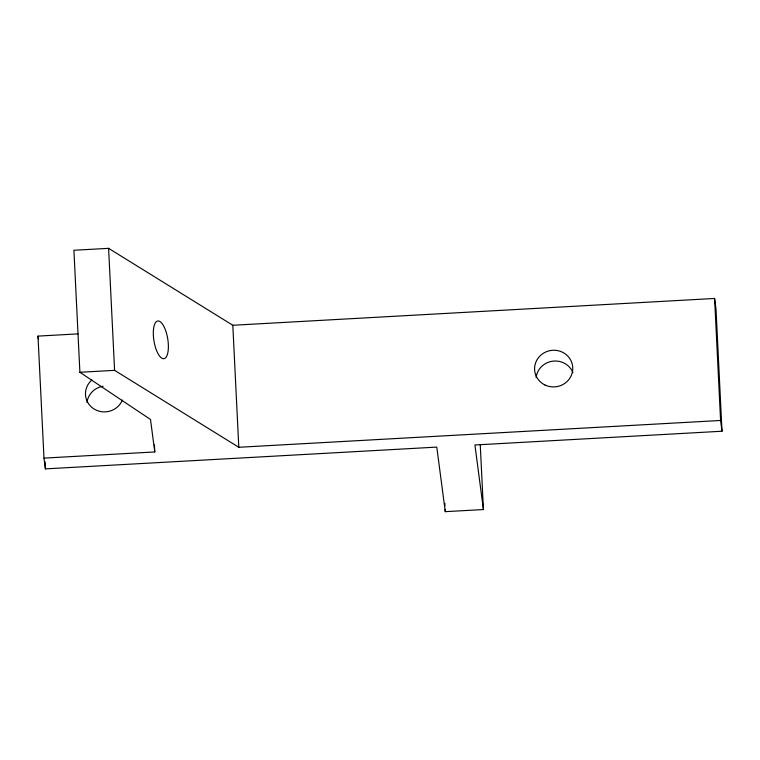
<?xml version="1.0" encoding="UTF-8"?>
<svg xmlns="http://www.w3.org/2000/svg" width="760" height="760" viewBox="0 0 760 760"><rect width="100%" height="100%" fill="white"/><g stroke="black" fill="none" stroke-linecap="round" stroke-linejoin="round"><path stroke-width="1.14" d="M43.985 458.118L45.4 468.882L436.781 447.099L445.284 511.661L483.426 509.542L474.924 444.98L722 431.233L716.015 309.225L714.6 298.462L232.816 325.27L108.604 248.34L73.91 250.268L79.895 372.286L150.499 419.463L154.774 451.953L43.985 458.118L38 336.11L78.071 333.877M79.895 372.286L114.589 370.348L238.802 447.279L720.584 420.47L722 431.233M38 336.11L38.428 339.33M714.6 298.462L720.584 420.47M480.234 444.391L483.426 509.542M444.875 503.367L444.99 505.742M445.17 509.295L445.284 511.661M232.816 325.27L238.802 447.279M154.432 444.847L154.774 451.953M108.604 248.34L114.589 370.348M45.049 461.776L45.4 468.882M122.35 400.055A19.104 18.316 -7.5 0 1 93.67 408.737A19.104 18.316 -7.5 0 1 91.865 380.019M87.001 402.515A19.104 18.316 -7.5 0 1 103.094 386.241M536.114 377.53A19.104 18.316 -7.5 0 1 552.7 361.18A19.104 18.316 -7.5 0 1 572.954 372.685M544.91 384.969A19.104 18.316 -7.5 0 0 572.745 367.526A19.104 18.316 -7.5 0 0 543.362 353.267A19.104 18.316 -7.5 0 0 544.91 384.969M153.596 328.481A19.104 6.963 80.6 0 0 162.688 358.587A19.104 6.963 80.6 0 0 166.278 332.481A19.104 6.963 80.6 0 0 153.596 328.481"/></g></svg>
